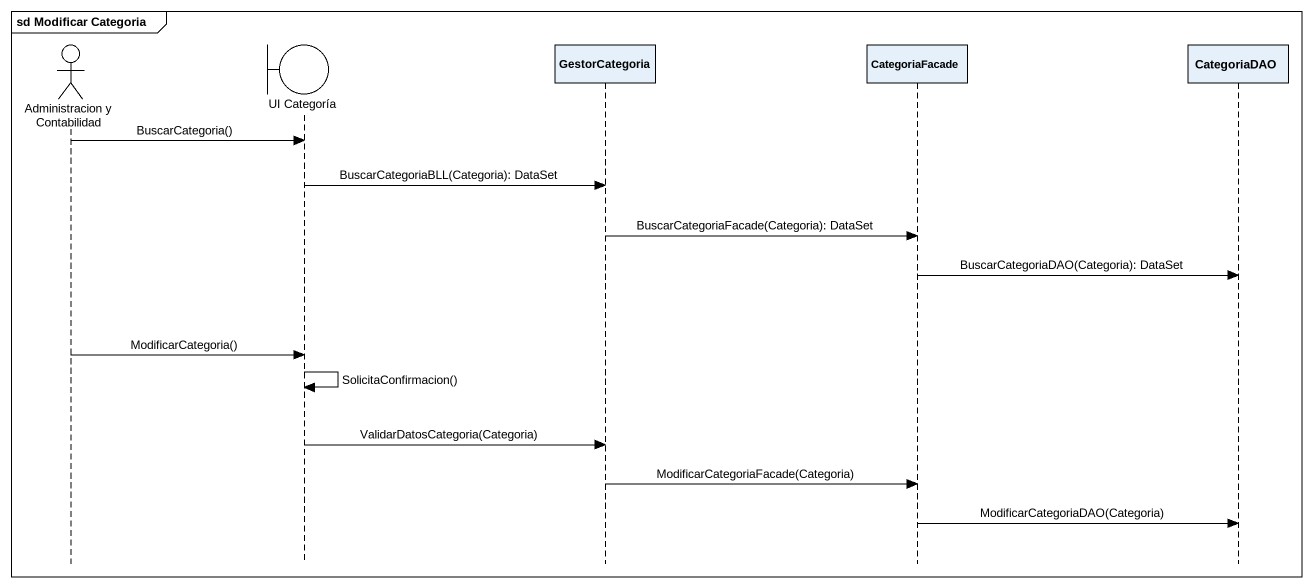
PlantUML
@startuml
mainframe sd Modificar Categoria
hide footbox
actor "Administracion y Contabilidad" as Administracion_y
boundary "UI Categoría" as UI_Categoría
participant GestorCategoria
participant CategoriaFacade
participant CategoriaDAO

Administracion_y -> UI_Categoría : BuscarCategoria()
UI_Categoría -> GestorCategoria : BuscarCategoriaBLL(Categoria): DataSet
GestorCategoria -> CategoriaFacade : BuscarCategoriaFacade(Categoria): DataSet
CategoriaFacade -> CategoriaDAO : BuscarCategoriaDAO(Categoria): DataSet
Administracion_y -> UI_Categoría : ModificarCategoria()
UI_Categoría -> UI_Categoría : SolicitaConfirmacion()
UI_Categoría -> GestorCategoria : ValidarDatosCategoria(Categoria)
GestorCategoria -> CategoriaFacade : ModificarCategoriaFacade(Categoria)
CategoriaFacade -> CategoriaDAO : ModificarCategoriaDAO(Categoria)
@enduml
